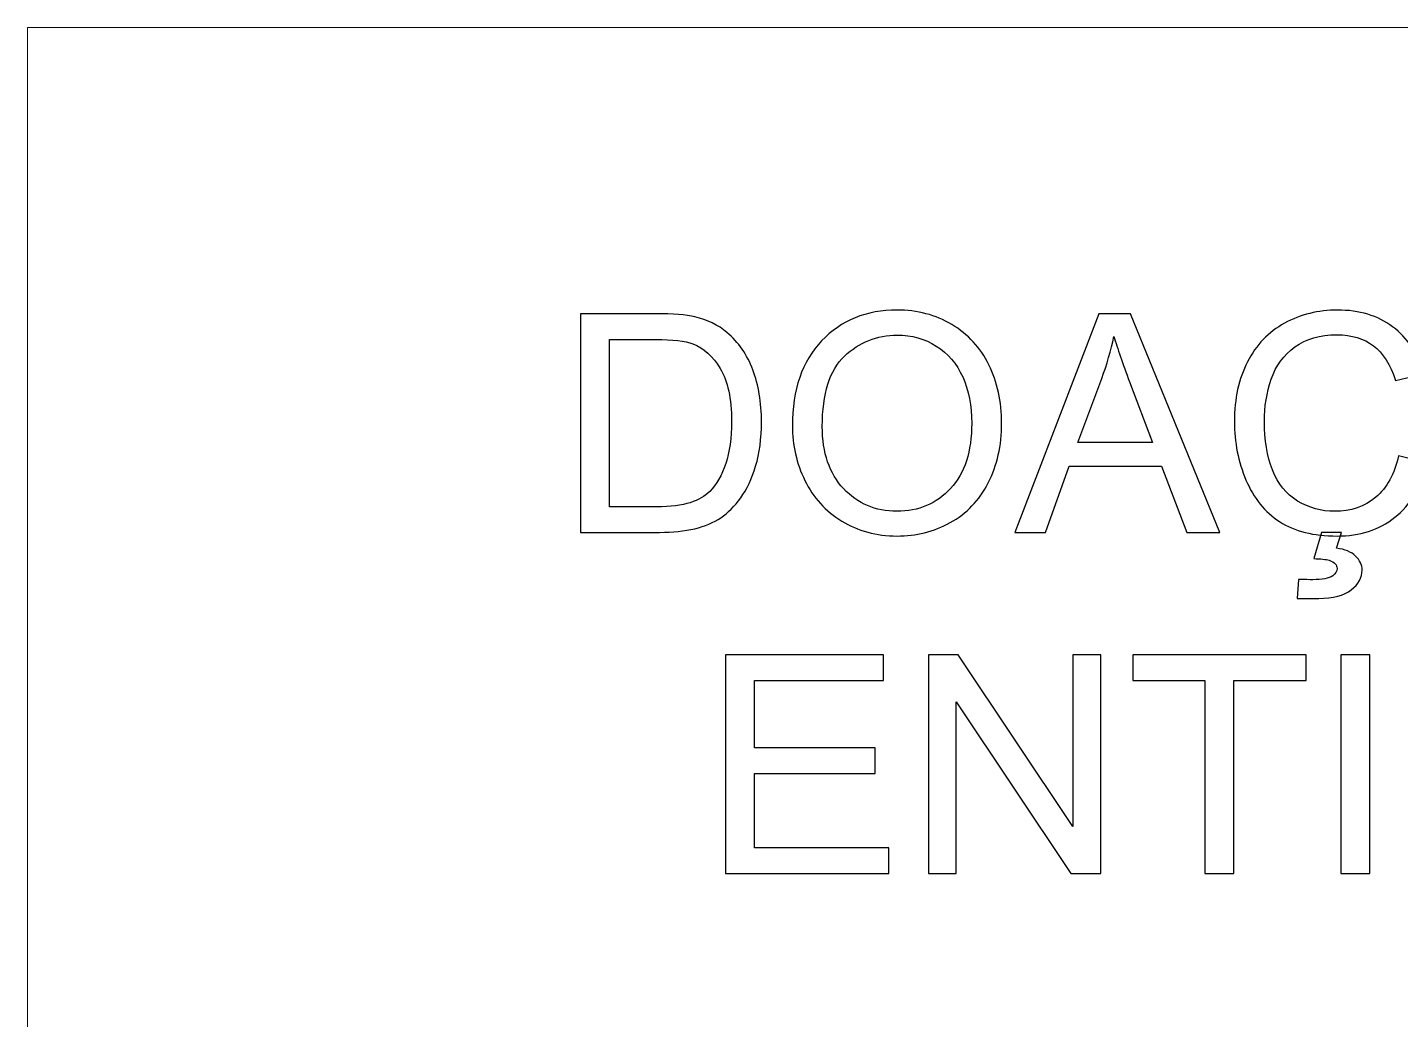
# Model space of a CAD drawing. Header units: millimetres. Extents: x -58.4 to 21.6, y 20.3 to 100.3.
# Drawn here: x -58.42 to -20.37, y 72.77 to 100.28 of the extents above; entities that cross this region are included whole.
import ezdxf

# ---------------------------------------------------------------- set-up
doc = ezdxf.new("R2010")
doc.units = ezdxf.units.MM
doc.header["$MEASUREMENT"] = 0
doc.layers.add('Camada 1', color=7, linetype='Continuous')

msp = doc.modelspace()

# ---------------------------------------------------------------- linework, layer by layer
at = {"layer": 'Camada 1', "color": 250, "lineweight": 20}
msp.add_lwpolyline([(-58.4193, 20.2811), (21.5807, 20.2811), (21.5807, 100.2811), (-58.4193, 100.2811), (-58.4193, 20.2811)], close=True, dxfattribs=at)
at = {"layer": 'Camada 1', "color": 250}
for points, knots in [([(-43.09, 86.2811), (-43.09, 86.2811), (-43.09, 92.3433), (-43.09, 92.3433), (-43.09, 92.3433), (-41.0015, 92.3433), (-41.0015, 92.3433), (-40.5302, 92.3433), (-40.1704, 92.315), (-39.922, 92.2572), (-39.5749, 92.1767), (-39.2785, 92.0314), (-39.033, 91.8226), (-38.7127, 91.5516), (-38.4742, 91.2073), (-38.3162, 90.7868), (-38.1567, 90.3663), (-38.0777, 89.8851), (-38.0777, 89.3446), (-38.0777, 88.8846), (-38.1313, 88.4768), (-38.2385, 88.1212), (-38.3458, 87.7656), (-38.4841, 87.4707), (-38.652, 87.2378), (-38.8213, 87.005), (-39.0048, 86.8216), (-39.2052, 86.6889), (-39.4041, 86.5549), (-39.6454, 86.4533), (-39.9277, 86.3841), (-40.2113, 86.315), (-40.5358, 86.2811), (-40.9027, 86.2811), (-40.9027, 86.2811), (-43.09, 86.2811), (-43.09, 86.2811)], [0, 0, 0, 0, 0.0833333, 0.0833333, 0.0833333, 0.1666667, 0.1666667, 0.1666667, 0.25, 0.25, 0.25, 0.3333333, 0.3333333, 0.3333333, 0.4166667, 0.4166667, 0.4166667, 0.5, 0.5, 0.5, 0.5833333, 0.5833333, 0.5833333, 0.6666667, 0.6666667, 0.6666667, 0.75, 0.75, 0.75, 0.8333333, 0.8333333, 0.8333333, 0.9166667, 0.9166667, 0.9166667, 1, 1, 1, 1]), ([(-37.2211, 89.2317), (-37.2211, 90.2365), (-36.9502, 91.0239), (-36.4097, 91.5925), (-35.8692, 92.1612), (-35.1722, 92.4449), (-34.317, 92.4449), (-33.7568, 92.4449), (-33.253, 92.3108), (-32.8029, 92.0441), (-32.3542, 91.7774), (-32.0113, 91.4049), (-31.7756, 90.9265), (-31.5399, 90.4495), (-31.4214, 89.9077), (-31.4214, 89.3023), (-31.4214, 88.6885), (-31.5456, 88.1381), (-31.7939, 87.6541), (-32.0423, 87.1687), (-32.3937, 86.8018), (-32.848, 86.5534), (-33.3038, 86.3037), (-33.7949, 86.1795), (-34.3213, 86.1795), (-34.8928, 86.1795), (-35.4022, 86.3178), (-35.8523, 86.593), (-36.3011, 86.8681), (-36.6425, 87.2435), (-36.874, 87.7204), (-37.1054, 88.196), (-37.2211, 88.6998), (-37.2211, 89.2317)], [0, 0, 0, 0, 0.0909091, 0.0909091, 0.0909091, 0.1818182, 0.1818182, 0.1818182, 0.2727273, 0.2727273, 0.2727273, 0.3636364, 0.3636364, 0.3636364, 0.4545455, 0.4545455, 0.4545455, 0.5454545, 0.5454545, 0.5454545, 0.6363636, 0.6363636, 0.6363636, 0.7272727, 0.7272727, 0.7272727, 0.8181818, 0.8181818, 0.8181818, 0.9090909, 0.9090909, 0.9090909, 1, 1, 1, 1]), ([(-31.0545, 86.2811), (-31.0545, 86.2811), (-28.729, 92.3433), (-28.729, 92.3433), (-28.729, 92.3433), (-27.847, 92.3433), (-27.847, 92.3433), (-27.847, 92.3433), (-25.379, 86.2811), (-25.379, 86.2811), (-25.379, 86.2811), (-26.292, 86.2811), (-26.292, 86.2811), (-26.292, 86.2811), (-26.9933, 88.1184), (-26.9933, 88.1184), (-26.9933, 88.1184), (-29.546, 88.1184), (-29.546, 88.1184), (-29.546, 88.1184), (-30.2036, 86.2811), (-30.2036, 86.2811), (-30.2036, 86.2811), (-31.0545, 86.2811), (-31.0545, 86.2811)], [0, 0, 0, 0, 0.125, 0.125, 0.125, 0.25, 0.25, 0.25, 0.375, 0.375, 0.375, 0.5, 0.5, 0.5, 0.625, 0.625, 0.625, 0.75, 0.75, 0.75, 0.875, 0.875, 0.875, 1, 1, 1, 1]), ([(-20.4245, 88.4077), (-20.4245, 88.4077), (-19.6202, 88.2045), (-19.6202, 88.2045), (-19.7881, 87.5455), (-20.0901, 87.0445), (-20.5261, 86.6988), (-20.9622, 86.3531), (-21.4956, 86.1795), (-22.1264, 86.1795), (-22.7783, 86.1795), (-23.3089, 86.3121), (-23.7181, 86.5788), (-24.1273, 86.8441), (-24.4378, 87.2294), (-24.6508, 87.7331), (-24.8639, 88.2383), (-24.9712, 88.7788), (-24.9712, 89.3573), (-24.9712, 89.9881), (-24.8512, 90.5384), (-24.6099, 91.0083), (-24.3686, 91.4782), (-24.0257, 91.8353), (-23.5812, 92.0794), (-23.1367, 92.3235), (-22.6471, 92.4449), (-22.1137, 92.4449), (-21.5069, 92.4449), (-20.9975, 92.291), (-20.5854, 91.982), (-20.172, 91.673), (-19.8841, 91.2398), (-19.7218, 90.681), (-19.7218, 90.681), (-20.5092, 90.4947), (-20.5092, 90.4947), (-20.6489, 90.935), (-20.8535, 91.2567), (-21.1202, 91.4571), (-21.3869, 91.6589), (-21.7228, 91.7591), (-22.1278, 91.7591), (-22.592, 91.7591), (-22.9815, 91.6476), (-23.2933, 91.4246), (-23.6052, 91.2017), (-23.8253, 90.9011), (-23.9509, 90.5257), (-24.0779, 90.149), (-24.1414, 89.7609), (-24.1414, 89.3616), (-24.1414, 88.8465), (-24.0666, 88.3964), (-23.9171, 88.0125), (-23.7675, 87.6273), (-23.5346, 87.3408), (-23.2186, 87.1503), (-22.9025, 86.9598), (-22.561, 86.8653), (-22.1927, 86.8653), (-21.7439, 86.8653), (-21.3658, 86.9951), (-21.0553, 87.2534), (-20.7449, 87.513), (-20.5346, 87.8968), (-20.4245, 88.4077)], [0, 0, 0, 0, 0.0454545, 0.0454545, 0.0454545, 0.0909091, 0.0909091, 0.0909091, 0.1363636, 0.1363636, 0.1363636, 0.1818182, 0.1818182, 0.1818182, 0.2272727, 0.2272727, 0.2272727, 0.2727273, 0.2727273, 0.2727273, 0.3181818, 0.3181818, 0.3181818, 0.3636364, 0.3636364, 0.3636364, 0.4090909, 0.4090909, 0.4090909, 0.4545455, 0.4545455, 0.4545455, 0.5, 0.5, 0.5, 0.5454545, 0.5454545, 0.5454545, 0.5909091, 0.5909091, 0.5909091, 0.6363636, 0.6363636, 0.6363636, 0.6818182, 0.6818182, 0.6818182, 0.7272727, 0.7272727, 0.7272727, 0.7727273, 0.7727273, 0.7727273, 0.8181818, 0.8181818, 0.8181818, 0.8636364, 0.8636364, 0.8636364, 0.9090909, 0.9090909, 0.9090909, 0.9545455, 0.9545455, 0.9545455, 1, 1, 1, 1]), ([(-36.3914, 89.2176), (-36.3914, 88.4881), (-36.1952, 87.9138), (-35.8029, 87.4947), (-35.4106, 87.0756), (-34.9182, 86.8653), (-34.3255, 86.8653), (-33.7215, 86.8653), (-33.2262, 87.077), (-32.8353, 87.5003), (-32.4459, 87.9236), (-32.2511, 88.5248), (-32.2511, 89.3037), (-32.2511, 89.7962), (-32.3344, 90.2266), (-32.5009, 90.5935), (-32.6674, 90.9604), (-32.9115, 91.2454), (-33.2319, 91.4472), (-33.5536, 91.649), (-33.9134, 91.7506), (-34.3128, 91.7506), (-34.8801, 91.7506), (-35.3683, 91.5559), (-35.7775, 91.1664), (-36.1867, 90.7769), (-36.3914, 90.1278), (-36.3914, 89.2176)], [0, 0, 0, 0, 0.1111111, 0.1111111, 0.1111111, 0.2222222, 0.2222222, 0.2222222, 0.3333333, 0.3333333, 0.3333333, 0.4444444, 0.4444444, 0.4444444, 0.5555556, 0.5555556, 0.5555556, 0.6666667, 0.6666667, 0.6666667, 0.7777778, 0.7777778, 0.7777778, 0.8888889, 0.8888889, 0.8888889, 1, 1, 1, 1]), ([(-29.3104, 88.7703), (-29.3104, 88.7703), (-27.2445, 88.7703), (-27.2445, 88.7703), (-27.2445, 88.7703), (-27.8767, 90.4509), (-27.8767, 90.4509), (-28.0672, 90.9618), (-28.2111, 91.3837), (-28.3113, 91.7167), (-28.3945, 91.3216), (-28.506, 90.9336), (-28.6457, 90.5497), (-28.6457, 90.5497), (-29.3104, 88.7703), (-29.3104, 88.7703)], [0, 0, 0, 0, 0.2, 0.2, 0.2, 0.4, 0.4, 0.4, 0.6, 0.6, 0.6, 0.8, 0.8, 0.8, 1, 1, 1, 1]), ([(-42.2856, 86.9923), (-42.2856, 86.9923), (-40.993, 86.9923), (-40.993, 86.9923), (-40.5937, 86.9923), (-40.2804, 87.029), (-40.0532, 87.1038), (-39.8261, 87.1786), (-39.6454, 87.283), (-39.51, 87.4185), (-39.3209, 87.609), (-39.1727, 87.8658), (-39.0669, 88.1875), (-38.961, 88.5093), (-38.9074, 88.8987), (-38.9074, 89.3573), (-38.9074, 89.9923), (-39.0118, 90.4806), (-39.2193, 90.8221), (-39.4267, 91.1636), (-39.6793, 91.3922), (-39.977, 91.5079), (-40.1915, 91.5911), (-40.5373, 91.6321), (-41.0142, 91.6321), (-41.0142, 91.6321), (-42.2856, 91.6321), (-42.2856, 91.6321), (-42.2856, 91.6321), (-42.2856, 86.9923), (-42.2856, 86.9923)], [0, 0, 0, 0, 0.1, 0.1, 0.1, 0.2, 0.2, 0.2, 0.3, 0.3, 0.3, 0.4, 0.4, 0.4, 0.5, 0.5, 0.5, 0.6, 0.6, 0.6, 0.7, 0.7, 0.7, 0.8, 0.8, 0.8, 0.9, 0.9, 0.9, 1, 1, 1, 1]), ([(-22.7726, 85.553), (-22.7726, 85.553), (-22.5582, 86.2811), (-22.5582, 86.2811), (-22.5582, 86.2811), (-22.0078, 86.2811), (-22.0078, 86.2811), (-22.0078, 86.2811), (-22.1447, 85.8408), (-22.1447, 85.8408), (-21.909, 85.8126), (-21.7312, 85.7406), (-21.6113, 85.6235), (-21.4914, 85.5078), (-21.4321, 85.378), (-21.4321, 85.2355), (-21.4321, 85.0294), (-21.5323, 84.8474), (-21.7327, 84.6894), (-21.9316, 84.5313), (-22.2336, 84.4523), (-22.6358, 84.4523), (-22.863, 84.4523), (-23.0633, 84.4523), (-23.2355, 84.4523), (-23.2355, 84.4523), (-23.1932, 84.9772), (-23.1932, 84.9772), (-23.0139, 84.9716), (-22.8841, 84.9688), (-22.7995, 84.9688), (-22.5384, 84.9688), (-22.3535, 85.004), (-22.2477, 85.076), (-22.1673, 85.131), (-22.1264, 85.1974), (-22.1264, 85.2778), (-22.1264, 85.3272), (-22.1419, 85.3709), (-22.1743, 85.409), (-22.2054, 85.4471), (-22.2632, 85.481), (-22.3479, 85.5078), (-22.434, 85.5346), (-22.5751, 85.5501), (-22.7726, 85.553)], [0, 0, 0, 0, 0.0666667, 0.0666667, 0.0666667, 0.1333333, 0.1333333, 0.1333333, 0.2, 0.2, 0.2, 0.2666667, 0.2666667, 0.2666667, 0.3333333, 0.3333333, 0.3333333, 0.4, 0.4, 0.4, 0.4666667, 0.4666667, 0.4666667, 0.5333333, 0.5333333, 0.5333333, 0.6, 0.6, 0.6, 0.6666667, 0.6666667, 0.6666667, 0.7333333, 0.7333333, 0.7333333, 0.8, 0.8, 0.8, 0.8666667, 0.8666667, 0.8666667, 0.9333333, 0.9333333, 0.9333333, 1, 1, 1, 1]), ([(-39.0732, 76.8224), (-39.0732, 76.8224), (-39.0732, 82.8846), (-39.0732, 82.8846), (-39.0732, 82.8846), (-34.6959, 82.8846), (-34.6959, 82.8846), (-34.6959, 82.8846), (-34.6959, 82.1734), (-34.6959, 82.1734), (-34.6959, 82.1734), (-38.2689, 82.1734), (-38.2689, 82.1734), (-38.2689, 82.1734), (-38.2689, 80.3107), (-38.2689, 80.3107), (-38.2689, 80.3107), (-34.9245, 80.3107), (-34.9245, 80.3107), (-34.9245, 80.3107), (-34.9245, 79.5995), (-34.9245, 79.5995), (-34.9245, 79.5995), (-38.2689, 79.5995), (-38.2689, 79.5995), (-38.2689, 79.5995), (-38.2689, 77.5336), (-38.2689, 77.5336), (-38.2689, 77.5336), (-34.552, 77.5336), (-34.552, 77.5336), (-34.552, 77.5336), (-34.552, 76.8224), (-34.552, 76.8224), (-34.552, 76.8224), (-39.0732, 76.8224), (-39.0732, 76.8224)], [0, 0, 0, 0, 0.0833333, 0.0833333, 0.0833333, 0.1666667, 0.1666667, 0.1666667, 0.25, 0.25, 0.25, 0.3333333, 0.3333333, 0.3333333, 0.4166667, 0.4166667, 0.4166667, 0.5, 0.5, 0.5, 0.5833333, 0.5833333, 0.5833333, 0.6666667, 0.6666667, 0.6666667, 0.75, 0.75, 0.75, 0.8333333, 0.8333333, 0.8333333, 0.9166667, 0.9166667, 0.9166667, 1, 1, 1, 1]), ([(-33.4513, 76.8224), (-33.4513, 76.8224), (-33.4513, 82.8846), (-33.4513, 82.8846), (-33.4513, 82.8846), (-32.6272, 82.8846), (-32.6272, 82.8846), (-32.6272, 82.8846), (-29.4466, 78.1263), (-29.4466, 78.1263), (-29.4466, 78.1263), (-29.4466, 82.8846), (-29.4466, 82.8846), (-29.4466, 82.8846), (-28.6761, 82.8846), (-28.6761, 82.8846), (-28.6761, 82.8846), (-28.6761, 76.8224), (-28.6761, 76.8224), (-28.6761, 76.8224), (-29.5002, 76.8224), (-29.5002, 76.8224), (-29.5002, 76.8224), (-32.6809, 81.5807), (-32.6809, 81.5807), (-32.6809, 81.5807), (-32.6809, 76.8224), (-32.6809, 76.8224), (-32.6809, 76.8224), (-33.4513, 76.8224), (-33.4513, 76.8224)], [0, 0, 0, 0, 0.1, 0.1, 0.1, 0.2, 0.2, 0.2, 0.3, 0.3, 0.3, 0.4, 0.4, 0.4, 0.5, 0.5, 0.5, 0.6, 0.6, 0.6, 0.7, 0.7, 0.7, 0.8, 0.8, 0.8, 0.9, 0.9, 0.9, 1, 1, 1, 1]), ([(-25.7875, 76.8224), (-25.7875, 76.8224), (-25.7875, 82.1734), (-25.7875, 82.1734), (-25.7875, 82.1734), (-27.7857, 82.1734), (-27.7857, 82.1734), (-27.7857, 82.1734), (-27.7857, 82.8846), (-27.7857, 82.8846), (-27.7857, 82.8846), (-22.985, 82.8846), (-22.985, 82.8846), (-22.985, 82.8846), (-22.985, 82.1734), (-22.985, 82.1734), (-22.985, 82.1734), (-24.9832, 82.1734), (-24.9832, 82.1734), (-24.9832, 82.1734), (-24.9832, 76.8224), (-24.9832, 76.8224), (-24.9832, 76.8224), (-25.7875, 76.8224), (-25.7875, 76.8224)], [0, 0, 0, 0, 0.125, 0.125, 0.125, 0.25, 0.25, 0.25, 0.375, 0.375, 0.375, 0.5, 0.5, 0.5, 0.625, 0.625, 0.625, 0.75, 0.75, 0.75, 0.875, 0.875, 0.875, 1, 1, 1, 1]), ([(-22.0213, 76.8224), (-22.0213, 76.8224), (-22.0213, 82.8846), (-22.0213, 82.8846), (-22.0213, 82.8846), (-21.217, 82.8846), (-21.217, 82.8846), (-21.217, 82.8846), (-21.217, 76.8224), (-21.217, 76.8224), (-21.217, 76.8224), (-22.0213, 76.8224), (-22.0213, 76.8224)], [0, 0, 0, 0, 0.25, 0.25, 0.25, 0.5, 0.5, 0.5, 0.75, 0.75, 0.75, 1, 1, 1, 1])]:
    msp.add_open_spline(points, degree=3, knots=knots, dxfattribs=at)

doc.saveas('drawing.dxf')
